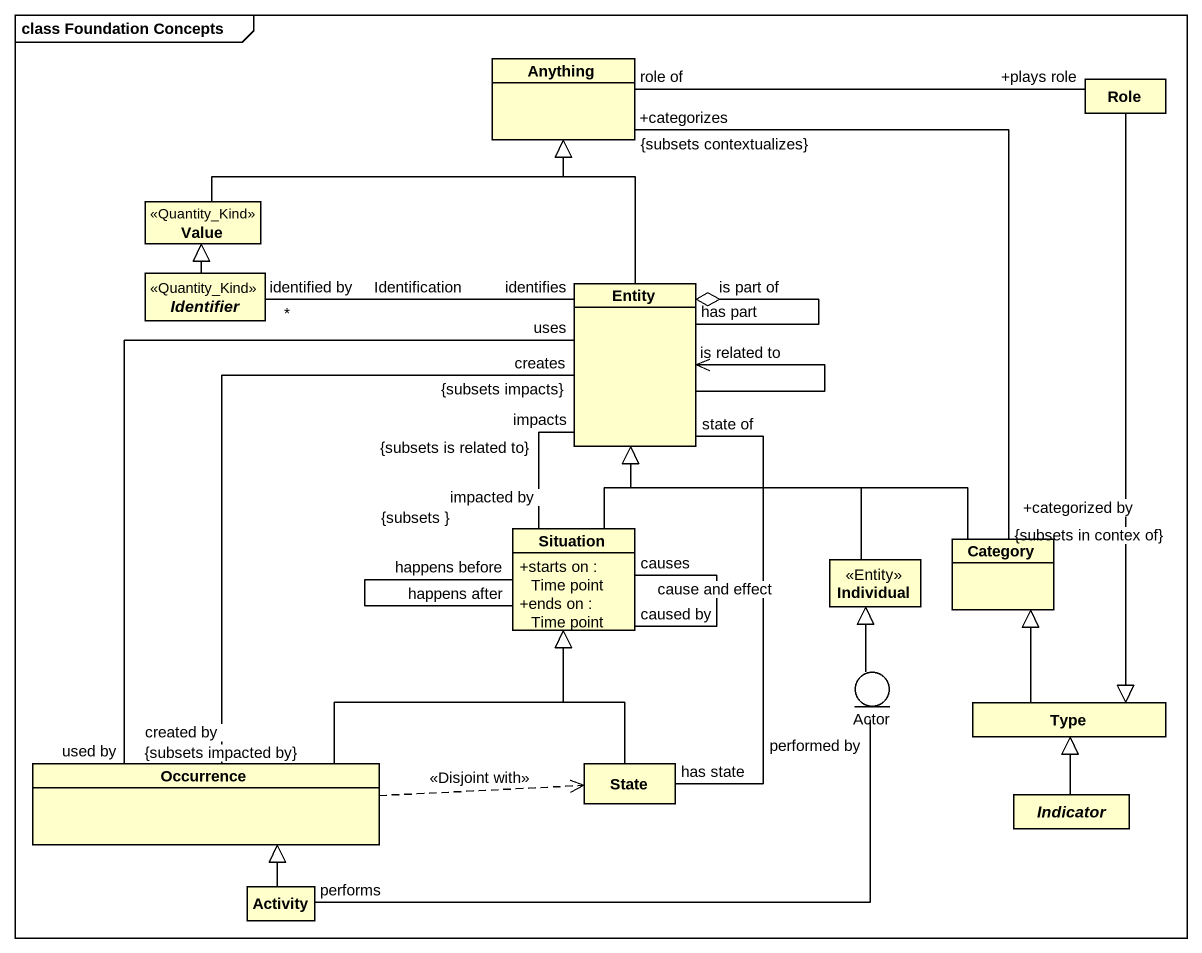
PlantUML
@startuml
mainframe class Foundation Concepts
allowmixing
hide circle
hide empty members
skinparam classAttributeIconSize 0
class Anything
class Role
class Value <<Quantity_Kind>>
abstract class Identifier <<Quantity_Kind>>
class "Entity" as Entity_
class Situation {
  +starts on : Time point
  +ends on : Time point
}
class Individual <<Entity>>
class Category
entity "Actor" as Actor_
class Type
class Occurrence
class "State" as State_
abstract class Indicator
class Activity
Role "+plays role" -left- "role of" Anything
Role --|> Type
Value -right-|> Anything
Identifier -up-|> Value
Identifier "identified by\n*" -right- "identifies" Entity_ : Identification
Entity_ -up-|> Anything
Entity_ "is part of" o-- "has part" Entity_
Entity_ --> "is related to" Entity_
Situation -up-|> Entity_
Situation "impacted by\n{subsets }" -up- "impacts\n{subsets is related to}" Entity_
Situation "happens before" -- "happens after" Situation
Situation "caused by" -- "causes" Situation : cause and effect
Individual -up-|> Entity_
Category "+categorized by\n{subsets in contex of}" -up- "+categorizes\n{subsets contextualizes}" Anything
Category -left-|> Entity_
Actor_ -up-|> Individual
Actor_ "performed by" -left- "performs" Activity
Type -up-|> Category
Occurrence "used by" -up- "uses" Entity_
Occurrence "created by\n{subsets impacted by}" -up- "creates\n{subsets impacts}" Entity_
Occurrence -up-|> Situation
Occurrence .right.> State_ : <<Disjoint with>>
State_ "has state" -up- "state of" Entity_
State_ -up-|> Situation
Indicator -up-|> Type
Activity -up-|> Occurrence
@enduml
